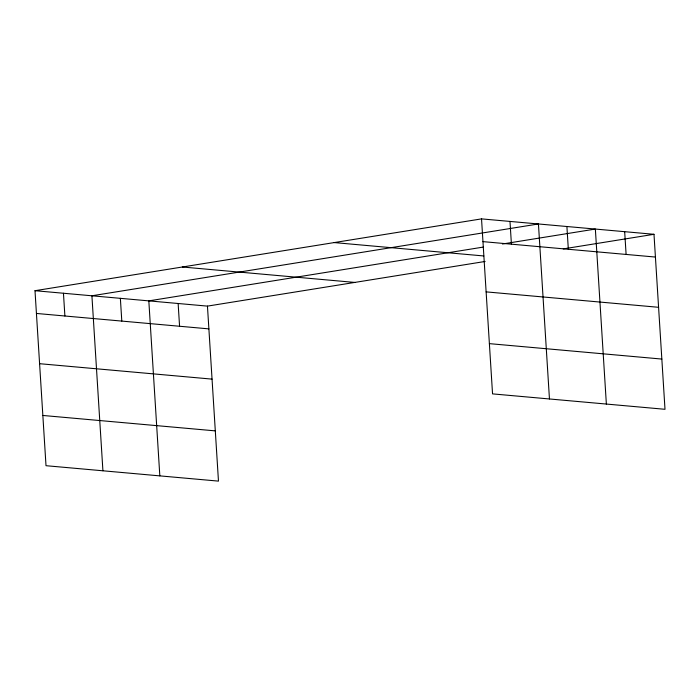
<?xml version="1.0" encoding="UTF-8"?>
<svg xmlns="http://www.w3.org/2000/svg" width="700" height="700" viewBox="0 0 700 700"><rect width="100%" height="100%" fill="white"/><g stroke="black" fill="none" stroke-linecap="round" stroke-linejoin="round"><path stroke-width="1.05" d="M35 290.701L207.454 306.119L218.47 481.119L46.008 465.701L35 290.701L481.53 218.881L653.992 234.299L665 409.299L492.546 393.881L481.53 218.881M483.236 247.091L148.82 300.877L159.827 475.877M502.46 244.002L595.359 229.057L606.366 404.058M207.454 306.119L485.1 261.467M563.229 248.902L653.992 234.299M482.965 241.631L655.419 257.058M334.18 242.576L483.831 255.964M486.124 291.874L658.586 307.3M182.359 266.998L354.812 282.424M489.379 343.639L661.841 359.065M36.435 313.451L208.889 328.877M39.594 363.694L212.048 379.12M42.849 415.459L215.303 430.876M624.671 231.682L626.106 254.432M566.904 226.511L568.33 249.27M549.456 398.965L538.44 223.965L91.91 295.785L102.918 470.785M509.985 221.428L511.42 244.178M178.141 303.502L179.567 326.252M120.365 298.331L121.8 321.09M63.455 293.239L64.89 315.998"/></g></svg>
